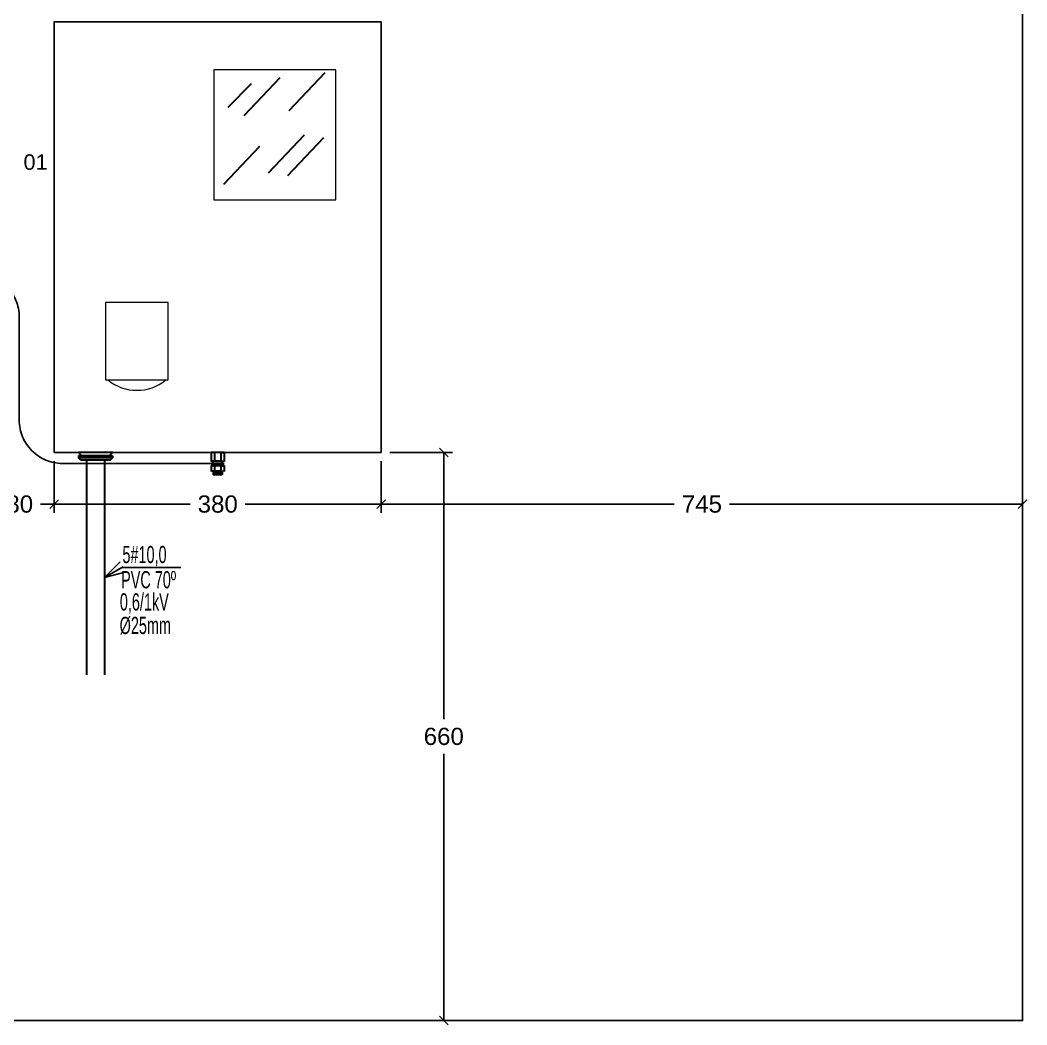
# Model space of a CAD drawing. Header units: millimetres. Extents: x 425 to 646, y 332 to 411.
# Drawn here: x 434.015 to 435.184, y 334.176 to 335.343 of the extents above; entities that cross this region are included whole.
import ezdxf

# ---------------------------------------------------------------- set-up
doc = ezdxf.new("R2010")
doc.units = ezdxf.units.MM
doc.linetypes.add('HIDDEN', pattern=[0.375, 0.25, -0.125])
for name, color, linetype in [('Alvenaria', 7, 'Continuous'), ('Arquitetura', 7, 'Continuous'), ('Cotas', 1, 'Continuous'), ('Elétrico', 5, 'Continuous'), ('texto', 7, 'Continuous')]:
    doc.layers.add(name, color=color, linetype=linetype)
doc.layers.add('DI-Fios', color=1, linetype='Continuous', lineweight=30)
doc.layers.add('VP', color=1, linetype='Continuous', plot=False)
doc.styles.add('ARIAL', font='arial.ttf')
doc.dimstyles.new('cota1-10', dxfattribs={"dimtxt": 0.02, "dimasz": 0.025, "dimexe": 0.005, "dimexo": 0.005, "dimgap": 0.005, "dimtad": 0, "dimtih": 1, "dimtoh": 1, "dimdec": 0, "dimlfac": 1000, "dimzin": 4, "dimdsep": 32, "dimtxsty": 'ARIAL', "dimblk": 'OBLIQUE', "dimcen": 0, "dimdle": 0.005, "dimclrd": 256, "dimclre": 256, "dimclrt": 2, "dimadec": 0, "dimazin": 1, "dimtfac": 1, "dimtdec": 0, "dimtix": 1, "dimtofl": 0, "dimtmove": 1, "dimatfit": 3, "dimldrblk": 'OPEN30', "dimfxl": 0, "dimtolj": 1, "dimtzin": 0, "dimlwd": -1, "dimlwe": -1, "dimarcsym": 0})
doc.dimstyles.new('RICARDO-1-10', dxfattribs={"dimtxt": 0.02, "dimasz": 0.01, "dimexe": 0.01, "dimexo": 0.01, "dimgap": 0.01, "dimtad": 0, "dimtih": 1, "dimtoh": 1, "dimdec": 0, "dimlfac": 1000, "dimzin": 0, "dimdsep": 46, "dimtxsty": 'ARIAL', "dimblk": 'OBLIQUE', "dimcen": 0, "dimclrt": 4, "dimadec": 0, "dimazin": 0, "dimtfac": 1, "dimtdec": 0, "dimtofl": 0, "dimtmove": 0, "dimatfit": 3, "dimldrblk": 'CLOSEDBLANK', "dimfxl": 0, "dimtolj": 1, "dimtzin": 0, "dimarcsym": 0})

# ---------------------------------------------------------------- blocks, each defined once
blk = doc.blocks.new('_Oblique')
at = {"color": 0, "linetype": 'ByBlock', "lineweight": -2}
blk.add_line((-0.5, -0.5), (0.5, 0.5), dxfattribs=at)
blk = doc.blocks.new('_Open30')
at = {"color": 0, "linetype": 'ByBlock', "lineweight": -2}
for p, q in [((-1, 0.268), (0, 0)), ((0, 0), (-1, -0.268)), ((0, 0), (-1, 0))]:
    blk.add_line(p, q, dxfattribs=at)
blk = doc.blocks.new('*D193')
at = {"layer": 'DEFPOINTS', "color": 0, "transparency": 16777216}
for p in [(433.9742, 335.0606), (434.0542, 334.8406), (434.0542, 334.7805)]:
    blk.add_point(p, dxfattribs=at)
at = {"layer": 'VP', "color": 0, "lineweight": -2, "transparency": 16777216}
for p, q in [((433.9742, 335.0506), (433.9742, 334.7705)), ((434.0542, 334.8306), (434.0542, 334.7705)), ((433.9742, 334.7805), (433.9899, 334.7805)), ((434.0542, 334.7805), (434.0385, 334.7805))]:
    blk.add_line(p, q, dxfattribs=at)
at = {"layer": 'VP', "color": 0, "lineweight": -2, "transparency": 16777216, "xscale": 0.01, "yscale": 0.01, "zscale": 0.01, "rotation": 180}
blk.add_blockref('_Oblique', (433.9742, 334.7805), dxfattribs=at)
at = {"layer": 'VP', "color": 0, "lineweight": -2, "transparency": 16777216, "xscale": 0.01, "yscale": 0.01, "zscale": 0.01}
blk.add_blockref('_Oblique', (434.0542, 334.7805), dxfattribs=at)
at = {"layer": 'VP', "color": 4, "transparency": 16777216, "insert": (434.0142, 334.7805), "char_height": 0.02, "attachment_point": 5, "style": 'ARIAL'}
blk.add_mtext('\\A1;80', dxfattribs=at)
blk = doc.blocks.new('_ClosedBlank')
at = {"color": 0, "linetype": 'ByBlock', "lineweight": -2}
for p, q in [((-1, 0.17), (0, 0)), ((-1, 0.17), (-1, -0.17)), ((0, 0), (-1, -0.17))]:
    blk.add_line(p, q, dxfattribs=at)
blk = doc.blocks.new('*D194')
at = {"layer": 'DEFPOINTS', "color": 0, "transparency": 16777216}
for p in [(434.0542, 334.8406), (434.4342, 334.8406), (434.4342, 334.7805)]:
    blk.add_point(p, dxfattribs=at)
at = {"layer": 'VP', "color": 0, "lineweight": -2, "transparency": 16777216}
for p, q in [((434.0542, 334.8306), (434.0542, 334.7705)), ((434.4342, 334.8306), (434.4342, 334.7705)), ((434.0542, 334.7805), (434.2121, 334.7805)), ((434.4342, 334.7805), (434.2762, 334.7805))]:
    blk.add_line(p, q, dxfattribs=at)
at = {"layer": 'VP', "color": 0, "lineweight": -2, "transparency": 16777216, "xscale": 0.01, "yscale": 0.01, "zscale": 0.01, "rotation": 180}
blk.add_blockref('_Oblique', (434.0542, 334.7805), dxfattribs=at)
at = {"layer": 'VP', "color": 0, "lineweight": -2, "transparency": 16777216, "xscale": 0.01, "yscale": 0.01, "zscale": 0.01}
blk.add_blockref('_Oblique', (434.4342, 334.7805), dxfattribs=at)
at = {"layer": 'VP', "color": 4, "transparency": 16777216, "insert": (434.2442, 334.7805), "char_height": 0.02, "attachment_point": 5, "style": 'ARIAL'}
blk.add_mtext('\\A1;380', dxfattribs=at)
blk = doc.blocks.new('*D195')
at = {"layer": 'DEFPOINTS', "color": 0, "transparency": 16777216}
for p in [(435.1792, 334.8622), (434.4342, 334.8406), (435.1792, 334.7805)]:
    blk.add_point(p, dxfattribs=at)
at = {"layer": 'VP', "color": 0, "lineweight": -2, "transparency": 16777216}
for p, q in [((435.1792, 334.8522), (435.1792, 334.7705)), ((434.4342, 334.8306), (434.4342, 334.7705)), ((434.4342, 334.7805), (434.7746, 334.7805)), ((435.1792, 334.7805), (434.8388, 334.7805))]:
    blk.add_line(p, q, dxfattribs=at)
at = {"layer": 'VP', "color": 0, "lineweight": -2, "transparency": 16777216, "xscale": 0.01, "yscale": 0.01, "zscale": 0.01, "rotation": 180}
blk.add_blockref('_Oblique', (434.4342, 334.7805), dxfattribs=at)
at = {"layer": 'VP', "color": 0, "lineweight": -2, "transparency": 16777216, "xscale": 0.01, "yscale": 0.01, "zscale": 0.01}
blk.add_blockref('_Oblique', (435.1792, 334.7805), dxfattribs=at)
at = {"layer": 'VP', "color": 4, "transparency": 16777216, "insert": (434.8067, 334.7805), "char_height": 0.02, "attachment_point": 5, "style": 'ARIAL'}
blk.add_mtext('\\A1;745', dxfattribs=at)
blk = doc.blocks.new('*D197')
at = {"layer": 'Cotas', "color": 0, "lineweight": -2, "transparency": 16777216}
for p, q in [((434.4442, 334.8406), (434.5168, 334.8406)), ((434.5068, 334.8406), (434.5068, 334.5308)), ((434.5068, 334.1806), (434.5068, 334.4904)), ((434.4442, 334.1806), (434.5168, 334.1806))]:
    blk.add_line(p, q, dxfattribs=at)
at = {"layer": 'DEFPOINTS', "color": 0, "transparency": 16777216}
for p in [(434.4342, 334.8406), (434.4342, 334.1806), (434.5068, 334.1806)]:
    blk.add_point(p, dxfattribs=at)
at = {"layer": 'Cotas', "color": 0, "lineweight": -2, "transparency": 16777216, "xscale": 0.01, "yscale": 0.01, "zscale": 0.01}
for p, rotation in [((434.5068, 334.8406), 90), ((434.5068, 334.1806), 270)]:
    blk.add_blockref('_Oblique', p, dxfattribs=dict(at, rotation=rotation))
at = {"layer": 'Cotas', "color": 4, "transparency": 16777216, "insert": (434.5068, 334.5106), "char_height": 0.02, "attachment_point": 5, "style": 'ARIAL'}
blk.add_mtext('\\A1;660', dxfattribs=at)

msp = doc.modelspace()

# ---------------------------------------------------------------- hatches: boundary and pattern name
at = {"layer": 'DI-Fios', "linetype": 'Continuous', "lineweight": 0}
for points in [[(434.2489, 334.84038), (434.25067, 334.84038), (434.25166, 334.83939), (434.25166, 334.84063), (434.23666, 334.84063), (434.23666, 334.83939), (434.23765, 334.84038), (434.23942, 334.84038), (434.24041, 334.83939), (434.2414, 334.84038), (434.24692, 334.84038), (434.24791, 334.83939)], [(434.2489, 334.84038), (434.25067, 334.84038), (434.25166, 334.83939), (434.25166, 334.84063), (434.23666, 334.84063), (434.23666, 334.83939), (434.23765, 334.84038), (434.23942, 334.84038), (434.24041, 334.83939), (434.2414, 334.84038), (434.24692, 334.84038), (434.24791, 334.83939)], [(434.25166, 334.83006), (434.25166, 334.8313), (434.25067, 334.83031), (434.2489, 334.83031), (434.24791, 334.8313), (434.24692, 334.83031), (434.2414, 334.83031), (434.24041, 334.8313), (434.23942, 334.83031), (434.23765, 334.83031), (434.23666, 334.8313), (434.23666, 334.83006)]]:
    msp.add_hatch(color=256, dxfattribs=at).paths.add_polyline_path(points)
at = {"layer": 'DI-Fios'}
for points in [[(434.2489, 334.84038), (434.25067, 334.84038), (434.25166, 334.83939), (434.25166, 334.84063), (434.23666, 334.84063), (434.23666, 334.83939), (434.23765, 334.84038), (434.23942, 334.84038), (434.24041, 334.83939), (434.2414, 334.84038), (434.24692, 334.84038), (434.24791, 334.83939)], [(434.25166, 334.83006), (434.25166, 334.8313), (434.25067, 334.83031), (434.2489, 334.83031), (434.24791, 334.8313), (434.24692, 334.83031), (434.2414, 334.83031), (434.24041, 334.8313), (434.23942, 334.83031), (434.23765, 334.83031), (434.23666, 334.8313), (434.23666, 334.83006)]]:
    msp.add_hatch(color=256, dxfattribs=at).paths.add_polyline_path(points)
at = {"layer": 'DI-Fios', "linetype": 'Continuous', "lineweight": 0}
h = msp.add_hatch(color=256, dxfattribs=at)
h.paths.add_polyline_path([(434.25166, 334.8186), (434.25166, 334.81984), (434.25067, 334.81885), (434.2489, 334.81885), (434.24791, 334.81984), (434.24692, 334.81885), (434.2414, 334.81885), (434.24041, 334.81984), (434.23942, 334.81885), (434.23765, 334.81885), (434.23666, 334.81984), (434.23666, 334.8186)])
h.paths.add_polyline_path([(434.23666, 334.82535), (434.23666, 334.82412), (434.23765, 334.8251), (434.23942, 334.8251), (434.24041, 334.82412), (434.2414, 334.8251), (434.24692, 334.8251), (434.24791, 334.82412), (434.2489, 334.8251), (434.25067, 334.8251), (434.25166, 334.82412), (434.25166, 334.82535)])
at = {"layer": 'DI-Fios'}
h = msp.add_hatch(color=256, dxfattribs=at)
h.paths.add_polyline_path([(434.25166, 334.8186), (434.25166, 334.81984), (434.25067, 334.81885), (434.2489, 334.81885), (434.24791, 334.81984), (434.24692, 334.81885), (434.2414, 334.81885), (434.24041, 334.81984), (434.23942, 334.81885), (434.23765, 334.81885), (434.23666, 334.81984), (434.23666, 334.8186)])
h.paths.add_polyline_path([(434.23666, 334.82535), (434.23666, 334.82412), (434.23765, 334.8251), (434.23942, 334.8251), (434.24041, 334.82412), (434.2414, 334.8251), (434.24692, 334.8251), (434.24791, 334.82412), (434.2489, 334.8251), (434.25067, 334.8251), (434.25166, 334.82412), (434.25166, 334.82535)])

# ---------------------------------------------------------------- linework, layer by layer
at = {"layer": 'Alvenaria'}
msp.add_lwpolyline([(430.66916, 334.18063), (435.17916, 334.18063), (435.17916, 336.08063), (435.17916, 336.28063), (430.66916, 336.28063), (430.66916, 336.08063), (430.66916, 334.18063)], dxfattribs=at)
at = {"layer": 'Cotas', "color": 3, "linetype": 'HIDDEN', "ltscale": 10}
msp.add_lwpolyline([(434.25166, 334.82783), (434.06364, 334.82783, -0.4142136), (434.01364, 334.87783), (434.01364, 334.99796, 0.4142136), (433.96364, 335.04796), (433.87166, 335.04796)], format="xyb", dxfattribs=at)
at = {"layer": 'DI-Fios'}
for p, q in [((434.27485, 335.23197), (434.31662, 335.27609)), ((434.32715, 335.23772), (434.36892, 335.28185)), ((434.28291, 335.26879), (434.25603, 335.24109)), ((434.30334, 335.16555), (434.34511, 335.20967)), ((434.32568, 335.16225), (434.36745, 335.20638)), ((434.25135, 335.15237), (434.29311, 335.1965)), ((434.12186, 334.84063), (434.08242, 334.84063)), ((434.08623, 334.83682), (434.08242, 334.84063)), ((434.12186, 334.83682), (434.08242, 334.83682)), ((434.08242, 334.83682), (434.08242, 334.83446)), ((434.12186, 334.83446), (434.08242, 334.83446)), ((434.08478, 334.8321), (434.08242, 334.83446)), ((434.08287, 334.83682), (434.08287, 334.83446)), ((434.08478, 334.8321), (434.1195, 334.8321)), ((434.0851, 334.83682), (434.0851, 334.83446)), ((434.08556, 334.83682), (434.08556, 334.83446)), ((434.08872, 334.83682), (434.08872, 334.83446)), ((434.08918, 334.83682), (434.08918, 334.83446)), ((434.09613, 334.83682), (434.09613, 334.83446)), ((434.09659, 334.83682), (434.09659, 334.83446)), ((434.11465, 334.83682), (434.11465, 334.83446)), ((434.1151, 334.83682), (434.1151, 334.83446)), ((434.11805, 334.83682), (434.12186, 334.84063)), ((434.11855, 334.83682), (434.11855, 334.83446)), ((434.11901, 334.83682), (434.11901, 334.83446)), ((434.1195, 334.8321), (434.12186, 334.83446)), ((434.12141, 334.83682), (434.12141, 334.83446)), ((434.12186, 334.83682), (434.12186, 334.83446)), ((434.23666, 334.83939), (434.23765, 334.84038)), ((434.23666, 334.8313), (434.23765, 334.83031)), ((434.23942, 334.84038), (434.23765, 334.84038)), ((434.23942, 334.83031), (434.23765, 334.83031)), ((434.24041, 334.83939), (434.23941, 334.84039)), ((434.24041, 334.8313), (434.23941, 334.8303)), ((434.24041, 334.83939), (434.24141, 334.84039)), ((434.24041, 334.83939), (434.24041, 334.8313)), ((434.24041, 334.8313), (434.24141, 334.8303)), ((434.24692, 334.84038), (434.2414, 334.84038)), ((434.24692, 334.83031), (434.2414, 334.83031)), ((434.24791, 334.83939), (434.24691, 334.84039)), ((434.24791, 334.8313), (434.24691, 334.8303)), ((434.24791, 334.83939), (434.24891, 334.84039)), ((434.24791, 334.83939), (434.24791, 334.8313)), ((434.24791, 334.8313), (434.24891, 334.8303)), ((434.2489, 334.84038), (434.25067, 334.84038)), ((434.2489, 334.83031), (434.25067, 334.83031)), ((434.25166, 334.83939), (434.25067, 334.84038)), ((434.25166, 334.8313), (434.25067, 334.83031)), ((434.23666, 334.82412), (434.23765, 334.8251)), ((434.23666, 334.81984), (434.23765, 334.81885)), ((434.23942, 334.8251), (434.23765, 334.8251)), ((434.23942, 334.81885), (434.23765, 334.81885)), ((434.23881, 334.81785), (434.23881, 334.81885)), ((434.24041, 334.82412), (434.23941, 334.82512)), ((434.24041, 334.81984), (434.23941, 334.81884)), ((434.24041, 334.82412), (434.24141, 334.82512)), ((434.24041, 334.82412), (434.24041, 334.81984)), ((434.24041, 334.81984), (434.24141, 334.81884)), ((434.24692, 334.8251), (434.2414, 334.8251)), ((434.24692, 334.81885), (434.2414, 334.81885)), ((434.24791, 334.82412), (434.24691, 334.82512)), ((434.24791, 334.81984), (434.24691, 334.81884)), ((434.24791, 334.82412), (434.24891, 334.82512)), ((434.24791, 334.82412), (434.24791, 334.81984)), ((434.24791, 334.81984), (434.24891, 334.81884)), ((434.2489, 334.8251), (434.25067, 334.8251)), ((434.2489, 334.81885), (434.25067, 334.81885)), ((434.24952, 334.81785), (434.24952, 334.81885)), ((434.25166, 334.82412), (434.25067, 334.8251)), ((434.25166, 334.81984), (434.25067, 334.81885)), ((434.23881, 334.81785), (434.23895, 334.81775)), ((434.24952, 334.81785), (434.23881, 334.81785)), ((434.24939, 334.81497), (434.23881, 334.81485)), ((434.23895, 334.81496), (434.23881, 334.81485)), ((434.24939, 334.81774), (434.23882, 334.81762)), ((434.23895, 334.81773), (434.23882, 334.81763)), ((434.23882, 334.81762), (434.23895, 334.81752)), ((434.24939, 334.81751), (434.23882, 334.81739)), ((434.23895, 334.8175), (434.23882, 334.8174)), ((434.23882, 334.81738), (434.23895, 334.81729)), ((434.24939, 334.81728), (434.23882, 334.81716)), ((434.23895, 334.81727), (434.23882, 334.81717)), ((434.23882, 334.81715), (434.23895, 334.81705)), ((434.24939, 334.81705), (434.23882, 334.81693)), ((434.23895, 334.81704), (434.23882, 334.81694)), ((434.23882, 334.81692), (434.23895, 334.81682)), ((434.24939, 334.81682), (434.23882, 334.8167)), ((434.23895, 334.81681), (434.23882, 334.81671)), ((434.23882, 334.81669), (434.23895, 334.81659)), ((434.23895, 334.81658), (434.23882, 334.81648)), ((434.24939, 334.81658), (434.23882, 334.81647)), ((434.23882, 334.81646), (434.23895, 334.81636)), ((434.23895, 334.81635), (434.23882, 334.81625)), ((434.24939, 334.81635), (434.23882, 334.81624)), ((434.23882, 334.81623), (434.23895, 334.81613)), ((434.24939, 334.81612), (434.23882, 334.81601)), ((434.23895, 334.81611), (434.23882, 334.81602)), ((434.23882, 334.816), (434.23895, 334.8159)), ((434.24939, 334.81589), (434.23882, 334.81578)), ((434.23895, 334.81588), (434.23882, 334.81578)), ((434.23882, 334.81577), (434.23895, 334.81567)), ((434.24939, 334.81566), (434.23882, 334.81555)), ((434.23895, 334.81565), (434.23882, 334.81555)), ((434.23882, 334.81554), (434.23895, 334.81544)), ((434.24939, 334.81543), (434.23882, 334.81531)), ((434.23895, 334.81542), (434.23882, 334.81532)), ((434.23882, 334.81531), (434.23895, 334.81521)), ((434.24939, 334.8152), (434.23882, 334.81508)), ((434.23895, 334.81519), (434.23882, 334.81509)), ((434.23882, 334.81508), (434.23895, 334.81498)), ((434.23894, 334.81751), (434.2495, 334.81762)), ((434.23894, 334.81728), (434.2495, 334.81739)), ((434.23894, 334.81705), (434.2495, 334.81716)), ((434.23894, 334.81682), (434.2495, 334.81693)), ((434.23894, 334.81658), (434.2495, 334.8167)), ((434.23894, 334.81635), (434.2495, 334.81647)), ((434.23894, 334.81612), (434.2495, 334.81624)), ((434.23894, 334.81589), (434.2495, 334.81601)), ((434.23894, 334.81566), (434.2495, 334.81578)), ((434.23894, 334.81543), (434.2495, 334.81555)), ((434.23894, 334.8152), (434.2495, 334.81531)), ((434.23894, 334.81497), (434.2495, 334.81508)), ((434.24952, 334.81785), (434.24938, 334.81775)), ((434.24938, 334.81773), (434.24951, 334.81763)), ((434.24951, 334.81762), (434.24938, 334.81752)), ((434.24938, 334.8175), (434.24951, 334.8174)), ((434.24951, 334.81738), (434.24938, 334.81729)), ((434.24938, 334.81727), (434.24951, 334.81717)), ((434.24951, 334.81715), (434.24938, 334.81705)), ((434.24938, 334.81704), (434.24951, 334.81694)), ((434.24951, 334.81692), (434.24938, 334.81682)), ((434.24938, 334.81681), (434.24951, 334.81671)), ((434.24951, 334.81669), (434.24938, 334.81659)), ((434.24938, 334.81658), (434.24951, 334.81648)), ((434.24951, 334.81646), (434.24938, 334.81636)), ((434.24938, 334.81635), (434.24951, 334.81625)), ((434.24951, 334.81623), (434.24938, 334.81613)), ((434.24938, 334.81611), (434.24951, 334.81602)), ((434.24951, 334.816), (434.24938, 334.8159)), ((434.24938, 334.81588), (434.24951, 334.81578)), ((434.24951, 334.81577), (434.24938, 334.81567)), ((434.24938, 334.81565), (434.24951, 334.81555)), ((434.24951, 334.81554), (434.24938, 334.81544)), ((434.24938, 334.81542), (434.24951, 334.81532)), ((434.24951, 334.81531), (434.24938, 334.81521)), ((434.24938, 334.81519), (434.24951, 334.81509)), ((434.24951, 334.81508), (434.24938, 334.81498)), ((434.24938, 334.81496), (434.24952, 334.81485))]:
    msp.add_line(p, q, dxfattribs=at)
at = {"layer": 'DI-Fios', "linetype": 'HIDDEN'}
for p, q in [((434.09164, 334.8321), (434.09164, 334.55817)), ((434.11264, 334.8321), (434.11264, 334.55817))]:
    msp.add_line(p, q, dxfattribs=at)
at = {"layer": 'DI-Fios', "linetype": 'Continuous', "lineweight": 0}
for p, q in [((434.25166, 334.84063), (434.23666, 334.84063)), ((434.23666, 334.84063), (434.23666, 334.83006)), ((434.25166, 334.84063), (434.23666, 334.84063)), ((434.23666, 334.83939), (434.23765, 334.84038)), ((434.23666, 334.83939), (434.23765, 334.84038)), ((434.23666, 334.8313), (434.23765, 334.83031)), ((434.25166, 334.83006), (434.23666, 334.83006)), ((434.23942, 334.84038), (434.23765, 334.84038)), ((434.23942, 334.84038), (434.23765, 334.84038)), ((434.23942, 334.83031), (434.23765, 334.83031)), ((434.23881, 334.82535), (434.23881, 334.83006)), ((434.24041, 334.83939), (434.23941, 334.84039)), ((434.24041, 334.83939), (434.23941, 334.84039)), ((434.24041, 334.8313), (434.23941, 334.8303)), ((434.24041, 334.83939), (434.24141, 334.84039)), ((434.24041, 334.83939), (434.24141, 334.84039)), ((434.24041, 334.83939), (434.24041, 334.8313)), ((434.24041, 334.8313), (434.24141, 334.8303)), ((434.24692, 334.84038), (434.2414, 334.84038)), ((434.24692, 334.84038), (434.2414, 334.84038)), ((434.24692, 334.83031), (434.2414, 334.83031)), ((434.24791, 334.83939), (434.24691, 334.84039)), ((434.24791, 334.83939), (434.24691, 334.84039)), ((434.24791, 334.8313), (434.24691, 334.8303)), ((434.24791, 334.83939), (434.24891, 334.84039)), ((434.24791, 334.83939), (434.24891, 334.84039)), ((434.24791, 334.83939), (434.24791, 334.8313)), ((434.24791, 334.8313), (434.24891, 334.8303)), ((434.2489, 334.84038), (434.25067, 334.84038)), ((434.2489, 334.84038), (434.25067, 334.84038)), ((434.2489, 334.83031), (434.25067, 334.83031)), ((434.24952, 334.82535), (434.24952, 334.83031)), ((434.25166, 334.83939), (434.25067, 334.84038)), ((434.25166, 334.83939), (434.25067, 334.84038)), ((434.25166, 334.8313), (434.25067, 334.83031)), ((434.25166, 334.84063), (434.25166, 334.83006)), ((434.23666, 334.82535), (434.23666, 334.8186)), ((434.25166, 334.82535), (434.23666, 334.82535)), ((434.23666, 334.82412), (434.23765, 334.8251)), ((434.23666, 334.81984), (434.23765, 334.81885)), ((434.23942, 334.8251), (434.23765, 334.8251)), ((434.23942, 334.81885), (434.23765, 334.81885)), ((434.23881, 334.81785), (434.23881, 334.81885)), ((434.24041, 334.82412), (434.23941, 334.82512)), ((434.24041, 334.81984), (434.23941, 334.81884)), ((434.24041, 334.82412), (434.24141, 334.82512)), ((434.24041, 334.82412), (434.24041, 334.81984)), ((434.24041, 334.81984), (434.24141, 334.81884)), ((434.24692, 334.8251), (434.2414, 334.8251)), ((434.24692, 334.81885), (434.2414, 334.81885)), ((434.24791, 334.82412), (434.24691, 334.82512)), ((434.24791, 334.81984), (434.24691, 334.81884)), ((434.24791, 334.82412), (434.24891, 334.82512)), ((434.24791, 334.82412), (434.24791, 334.81984)), ((434.24791, 334.81984), (434.24891, 334.81884)), ((434.2489, 334.8251), (434.25067, 334.8251)), ((434.2489, 334.81885), (434.25067, 334.81885)), ((434.24952, 334.81785), (434.24952, 334.81885)), ((434.25166, 334.82412), (434.25067, 334.8251)), ((434.25166, 334.81984), (434.25067, 334.81885)), ((434.25166, 334.82535), (434.25166, 334.8186)), ((434.24952, 334.81785), (434.23881, 334.81785)), ((434.23881, 334.81785), (434.23895, 334.81775)), ((434.24939, 334.81497), (434.23881, 334.81485)), ((434.23895, 334.81496), (434.23881, 334.81485)), ((434.24939, 334.81774), (434.23882, 334.81762)), ((434.23895, 334.81773), (434.23882, 334.81763)), ((434.23882, 334.81762), (434.23895, 334.81752)), ((434.24939, 334.81751), (434.23882, 334.81739)), ((434.23895, 334.8175), (434.23882, 334.8174)), ((434.23882, 334.81738), (434.23895, 334.81729)), ((434.24939, 334.81728), (434.23882, 334.81716)), ((434.23895, 334.81727), (434.23882, 334.81717)), ((434.23882, 334.81715), (434.23895, 334.81705)), ((434.24939, 334.81705), (434.23882, 334.81693)), ((434.23895, 334.81704), (434.23882, 334.81694)), ((434.23882, 334.81692), (434.23895, 334.81682)), ((434.24939, 334.81682), (434.23882, 334.8167)), ((434.23895, 334.81681), (434.23882, 334.81671)), ((434.23882, 334.81669), (434.23895, 334.81659)), ((434.24939, 334.81658), (434.23882, 334.81647)), ((434.23895, 334.81658), (434.23882, 334.81648)), ((434.23882, 334.81646), (434.23895, 334.81636)), ((434.24939, 334.81635), (434.23882, 334.81624)), ((434.23895, 334.81635), (434.23882, 334.81625)), ((434.23882, 334.81623), (434.23895, 334.81613)), ((434.24939, 334.81612), (434.23882, 334.81601)), ((434.23895, 334.81611), (434.23882, 334.81602)), ((434.23882, 334.816), (434.23895, 334.8159)), ((434.24939, 334.81589), (434.23882, 334.81578)), ((434.23895, 334.81588), (434.23882, 334.81578)), ((434.23882, 334.81577), (434.23895, 334.81567)), ((434.24939, 334.81566), (434.23882, 334.81555)), ((434.23895, 334.81565), (434.23882, 334.81555)), ((434.23882, 334.81554), (434.23895, 334.81544)), ((434.24939, 334.81543), (434.23882, 334.81531)), ((434.23895, 334.81542), (434.23882, 334.81532)), ((434.23882, 334.81531), (434.23895, 334.81521)), ((434.24939, 334.8152), (434.23882, 334.81508)), ((434.23895, 334.81519), (434.23882, 334.81509)), ((434.23882, 334.81508), (434.23895, 334.81498)), ((434.23894, 334.81751), (434.2495, 334.81762)), ((434.23894, 334.81728), (434.2495, 334.81739)), ((434.23894, 334.81705), (434.2495, 334.81716)), ((434.23894, 334.81682), (434.2495, 334.81693)), ((434.23894, 334.81658), (434.2495, 334.8167)), ((434.23894, 334.81635), (434.2495, 334.81647)), ((434.23894, 334.81612), (434.2495, 334.81624)), ((434.23894, 334.81589), (434.2495, 334.81601)), ((434.23894, 334.81566), (434.2495, 334.81578)), ((434.23894, 334.81543), (434.2495, 334.81555)), ((434.23894, 334.8152), (434.2495, 334.81531)), ((434.23894, 334.81497), (434.2495, 334.81508)), ((434.24952, 334.81785), (434.24938, 334.81775)), ((434.24938, 334.81773), (434.24951, 334.81763)), ((434.24951, 334.81762), (434.24938, 334.81752)), ((434.24938, 334.8175), (434.24951, 334.8174)), ((434.24951, 334.81738), (434.24938, 334.81729)), ((434.24938, 334.81727), (434.24951, 334.81717)), ((434.24951, 334.81715), (434.24938, 334.81705)), ((434.24938, 334.81704), (434.24951, 334.81694)), ((434.24951, 334.81692), (434.24938, 334.81682)), ((434.24938, 334.81681), (434.24951, 334.81671)), ((434.24951, 334.81669), (434.24938, 334.81659)), ((434.24938, 334.81658), (434.24951, 334.81648)), ((434.24951, 334.81646), (434.24938, 334.81636)), ((434.24938, 334.81635), (434.24951, 334.81625)), ((434.24951, 334.81623), (434.24938, 334.81613)), ((434.24938, 334.81611), (434.24951, 334.81602)), ((434.24951, 334.816), (434.24938, 334.8159)), ((434.24938, 334.81588), (434.24951, 334.81578)), ((434.24951, 334.81577), (434.24938, 334.81567)), ((434.24938, 334.81565), (434.24951, 334.81555)), ((434.24951, 334.81554), (434.24938, 334.81544)), ((434.24938, 334.81542), (434.24951, 334.81532)), ((434.24951, 334.81531), (434.24938, 334.81521)), ((434.24938, 334.81519), (434.24951, 334.81509)), ((434.24951, 334.81508), (434.24938, 334.81498)), ((434.24938, 334.81496), (434.24952, 334.81485))]:
    msp.add_line(p, q, dxfattribs=at)
at = {"layer": 'DI-Fios', "linetype": 'Continuous'}
for p, q in [((434.25166, 334.84063), (434.23666, 334.84063)), ((434.23666, 334.84063), (434.23666, 334.83006)), ((434.25166, 334.83006), (434.23666, 334.83006)), ((434.23881, 334.82535), (434.23881, 334.83006)), ((434.24952, 334.82535), (434.24952, 334.83031)), ((434.25166, 334.84063), (434.25166, 334.83006)), ((434.23666, 334.82535), (434.23666, 334.8186)), ((434.25166, 334.82535), (434.23666, 334.82535)), ((434.25166, 334.82535), (434.25166, 334.8186))]:
    msp.add_line(p, q, dxfattribs=at)
at = {"layer": 'DI-Fios', "linetype": 'Continuous', "lineweight": 0}
for points in [[(434.23949, 335.13395), (434.38124, 335.13395), (434.38124, 335.28495), (434.23949, 335.28495)], [(434.11368, 334.92472), (434.18681, 334.92472), (434.18681, 335.01472), (434.11368, 335.01472)]]:
    msp.add_lwpolyline(points, close=True, dxfattribs=at)
for centre, radius, start, end in [((434.15025, 334.96622), 0.05349, 230.88257, 309.11743), ((434.23882, 334.81762), 0.00001, 127.97542, 232.02458), ((434.23882, 334.81739), 0.00001, 127.97542, 232.02458), ((434.23882, 334.81716), 0.00001, 127.97542, 232.02458), ((434.23882, 334.81693), 0.00001, 127.97542, 232.02458), ((434.23882, 334.8167), 0.00001, 127.97542, 232.02458), ((434.23882, 334.81647), 0.00001, 127.97542, 232.02458), ((434.23882, 334.81624), 0.00001, 127.97542, 232.02458), ((434.23882, 334.81601), 0.00001, 127.97542, 232.02458), ((434.23882, 334.81578), 0.00001, 127.97542, 232.02458), ((434.23882, 334.81555), 0.00001, 127.97542, 232.02458), ((434.23882, 334.81531), 0.00001, 127.97542, 232.02458), ((434.23882, 334.81508), 0.00001, 127.97542, 232.02458), ((434.23894, 334.81774), 0.00001, 307.97542, 52.02458), ((434.23894, 334.81751), 0.00001, 307.97542, 52.02458), ((434.23894, 334.81728), 0.00001, 307.97542, 52.02458), ((434.23894, 334.81705), 0.00001, 307.97542, 52.02458), ((434.23894, 334.81682), 0.00001, 307.97542, 52.02458), ((434.23894, 334.81658), 0.00001, 307.97542, 52.02458), ((434.23894, 334.81635), 0.00001, 307.97542, 52.02458), ((434.23894, 334.81612), 0.00001, 307.97542, 52.02458), ((434.23894, 334.81589), 0.00001, 307.97542, 52.02458), ((434.23894, 334.81566), 0.00001, 307.97542, 52.02458), ((434.23894, 334.81543), 0.00001, 307.97542, 52.02458), ((434.23894, 334.8152), 0.00001, 307.97542, 52.02458), ((434.23894, 334.81497), 0.00001, 307.97542, 52.02458), ((434.24939, 334.81774), 0.00001, 127.97542, 232.02458), ((434.24939, 334.81751), 0.00001, 127.97542, 232.02458), ((434.24939, 334.81728), 0.00001, 127.97542, 232.02458), ((434.24939, 334.81705), 0.00001, 127.97542, 232.02458), ((434.24939, 334.81682), 0.00001, 127.97542, 232.02458), ((434.24939, 334.81658), 0.00001, 127.97542, 232.02458), ((434.24939, 334.81635), 0.00001, 127.97542, 232.02458), ((434.24939, 334.81612), 0.00001, 127.97542, 232.02458), ((434.24939, 334.81589), 0.00001, 127.97542, 232.02458), ((434.24939, 334.81566), 0.00001, 127.97542, 232.02458), ((434.24939, 334.81543), 0.00001, 127.97542, 232.02458), ((434.24939, 334.8152), 0.00001, 127.97542, 232.02458), ((434.24939, 334.81497), 0.00001, 127.97542, 232.02458), ((434.2495, 334.81762), 0.00001, 307.97542, 52.02458), ((434.2495, 334.81739), 0.00001, 307.97542, 52.02458), ((434.2495, 334.81716), 0.00001, 307.97542, 52.02458), ((434.2495, 334.81693), 0.00001, 307.97542, 52.02458), ((434.2495, 334.8167), 0.00001, 307.97542, 52.02458), ((434.2495, 334.81647), 0.00001, 307.97542, 52.02458), ((434.2495, 334.81624), 0.00001, 307.97542, 52.02458), ((434.2495, 334.81601), 0.00001, 307.97542, 52.02458), ((434.2495, 334.81578), 0.00001, 307.97542, 52.02458), ((434.2495, 334.81555), 0.00001, 307.97542, 52.02458), ((434.2495, 334.81531), 0.00001, 307.97542, 52.02458), ((434.2495, 334.81508), 0.00001, 307.97542, 52.02458)]:
    msp.add_arc(centre, radius, start, end, dxfattribs=at)
at = {"layer": 'DI-Fios'}
for centre, start, end in [((434.23882, 334.81762), 127.97542, 232.02458), ((434.23882, 334.81739), 127.97542, 232.02458), ((434.23882, 334.81716), 127.97542, 232.02458), ((434.23882, 334.81693), 127.97542, 232.02458), ((434.23882, 334.8167), 127.97542, 232.02458), ((434.23882, 334.81647), 127.97542, 232.02458), ((434.23882, 334.81624), 127.97542, 232.02458), ((434.23882, 334.81601), 127.97542, 232.02458), ((434.23882, 334.81578), 127.97542, 232.02458), ((434.23882, 334.81555), 127.97542, 232.02458), ((434.23882, 334.81531), 127.97542, 232.02458), ((434.23882, 334.81508), 127.97542, 232.02458), ((434.23894, 334.81774), 307.97542, 52.02458), ((434.23894, 334.81751), 307.97542, 52.02458), ((434.23894, 334.81728), 307.97542, 52.02458), ((434.23894, 334.81705), 307.97542, 52.02458), ((434.23894, 334.81682), 307.97542, 52.02458), ((434.23894, 334.81658), 307.97542, 52.02458), ((434.23894, 334.81635), 307.97542, 52.02458), ((434.23894, 334.81612), 307.97542, 52.02458), ((434.23894, 334.81589), 307.97542, 52.02458), ((434.23894, 334.81566), 307.97542, 52.02458), ((434.23894, 334.81543), 307.97542, 52.02458), ((434.23894, 334.8152), 307.97542, 52.02458), ((434.23894, 334.81497), 307.97542, 52.02458), ((434.24939, 334.81774), 127.97542, 232.02458), ((434.24939, 334.81751), 127.97542, 232.02458), ((434.24939, 334.81728), 127.97542, 232.02458), ((434.24939, 334.81705), 127.97542, 232.02458), ((434.24939, 334.81682), 127.97542, 232.02458), ((434.24939, 334.81658), 127.97542, 232.02458), ((434.24939, 334.81635), 127.97542, 232.02458), ((434.24939, 334.81612), 127.97542, 232.02458), ((434.24939, 334.81589), 127.97542, 232.02458), ((434.24939, 334.81566), 127.97542, 232.02458), ((434.24939, 334.81543), 127.97542, 232.02458), ((434.24939, 334.8152), 127.97542, 232.02458), ((434.24939, 334.81497), 127.97542, 232.02458), ((434.2495, 334.81762), 307.97542, 52.02458), ((434.2495, 334.81739), 307.97542, 52.02458), ((434.2495, 334.81716), 307.97542, 52.02458), ((434.2495, 334.81693), 307.97542, 52.02458), ((434.2495, 334.8167), 307.97542, 52.02458), ((434.2495, 334.81647), 307.97542, 52.02458), ((434.2495, 334.81624), 307.97542, 52.02458), ((434.2495, 334.81601), 307.97542, 52.02458), ((434.2495, 334.81578), 307.97542, 52.02458), ((434.2495, 334.81555), 307.97542, 52.02458), ((434.2495, 334.81531), 307.97542, 52.02458), ((434.2495, 334.81508), 307.97542, 52.02458)]:
    msp.add_arc(centre, 0.00001, start, end, dxfattribs=at)
at = {"layer": 'Elétrico'}
msp.add_lwpolyline([(434.43416, 334.84063), (434.05416, 334.84063), (434.05416, 335.34063), (434.43416, 335.34063)], close=True, dxfattribs=at)

# ---------------------------------------------------------------- texts
at = {"layer": 'texto', "style": 'ARIAL', "width": 0.6}
for s, p in [('5#10,0', (434.1335, 334.71201)), ('PVC 70º', (434.13196, 334.68272)), ('0,6/1kV', (434.13049, 334.65695)), ('%%C25mm', (434.13026, 334.62965))]:
    msp.add_text(s, height=0.02, dxfattribs=at).set_placement(p)
at = {"layer": 'texto', "linetype": 'Continuous', "insert": (434.01859, 335.17774), "char_height": 0.018, "attachment_point": 4, "style": 'ARIAL'}
msp.add_mtext('01', dxfattribs=at)

# ---------------------------------------------------------------- dimensions: what is measured, and where the dimension line sits
at = {"layer": 'Cotas'}
dim = msp.add_linear_dim(base=(434.50679, 334.18063), p1=(434.43416, 334.84063), p2=(434.43416, 334.18063), angle=90, dimstyle='RICARDO-1-10', dxfattribs=at)
dim.commit()
dim.dimension.update_dxf_attribs({"geometry": '*D197', "text_midpoint": (434.50679, 334.51063)})
at = {"layer": 'VP'}
dim = msp.add_linear_dim(base=(434.05416, 334.78046), p1=(433.97416, 335.06063), p2=(434.05416, 334.84063), dimstyle='RICARDO-1-10', dxfattribs=at)
dim.commit()
dim.dimension.update_dxf_attribs({"geometry": '*D193', "text_midpoint": (434.01416, 334.78046)})
for base, p1, p2, picture, middle in [((435.17916, 334.78046), (434.43416, 334.84063), (435.17916, 334.86216), '*D195', (434.80666, 334.78046)), ((434.43416, 334.78046), (434.05416, 334.84063), (434.43416, 334.84063), '*D194', (434.24416, 334.78046))]:
    dim = msp.add_linear_dim(base=base, p1=p1, p2=p2, dimstyle='RICARDO-1-10', override={"dimtmove": 1}, dxfattribs=at)
    dim.commit()
    dim.dimension.update_dxf_attribs({"geometry": picture, "text_midpoint": middle})

# ---------------------------------------------------------------- leaders
at = {"layer": 'Arquitetura'}
msp.add_leader([(434.11264, 334.69513), (434.13288, 334.70682), (434.20152, 334.70682)], dimstyle='cota1-10', override={"dimgap": 0.005, "dimtad": 0}, dxfattribs=at)

doc.saveas('drawing.dxf')
